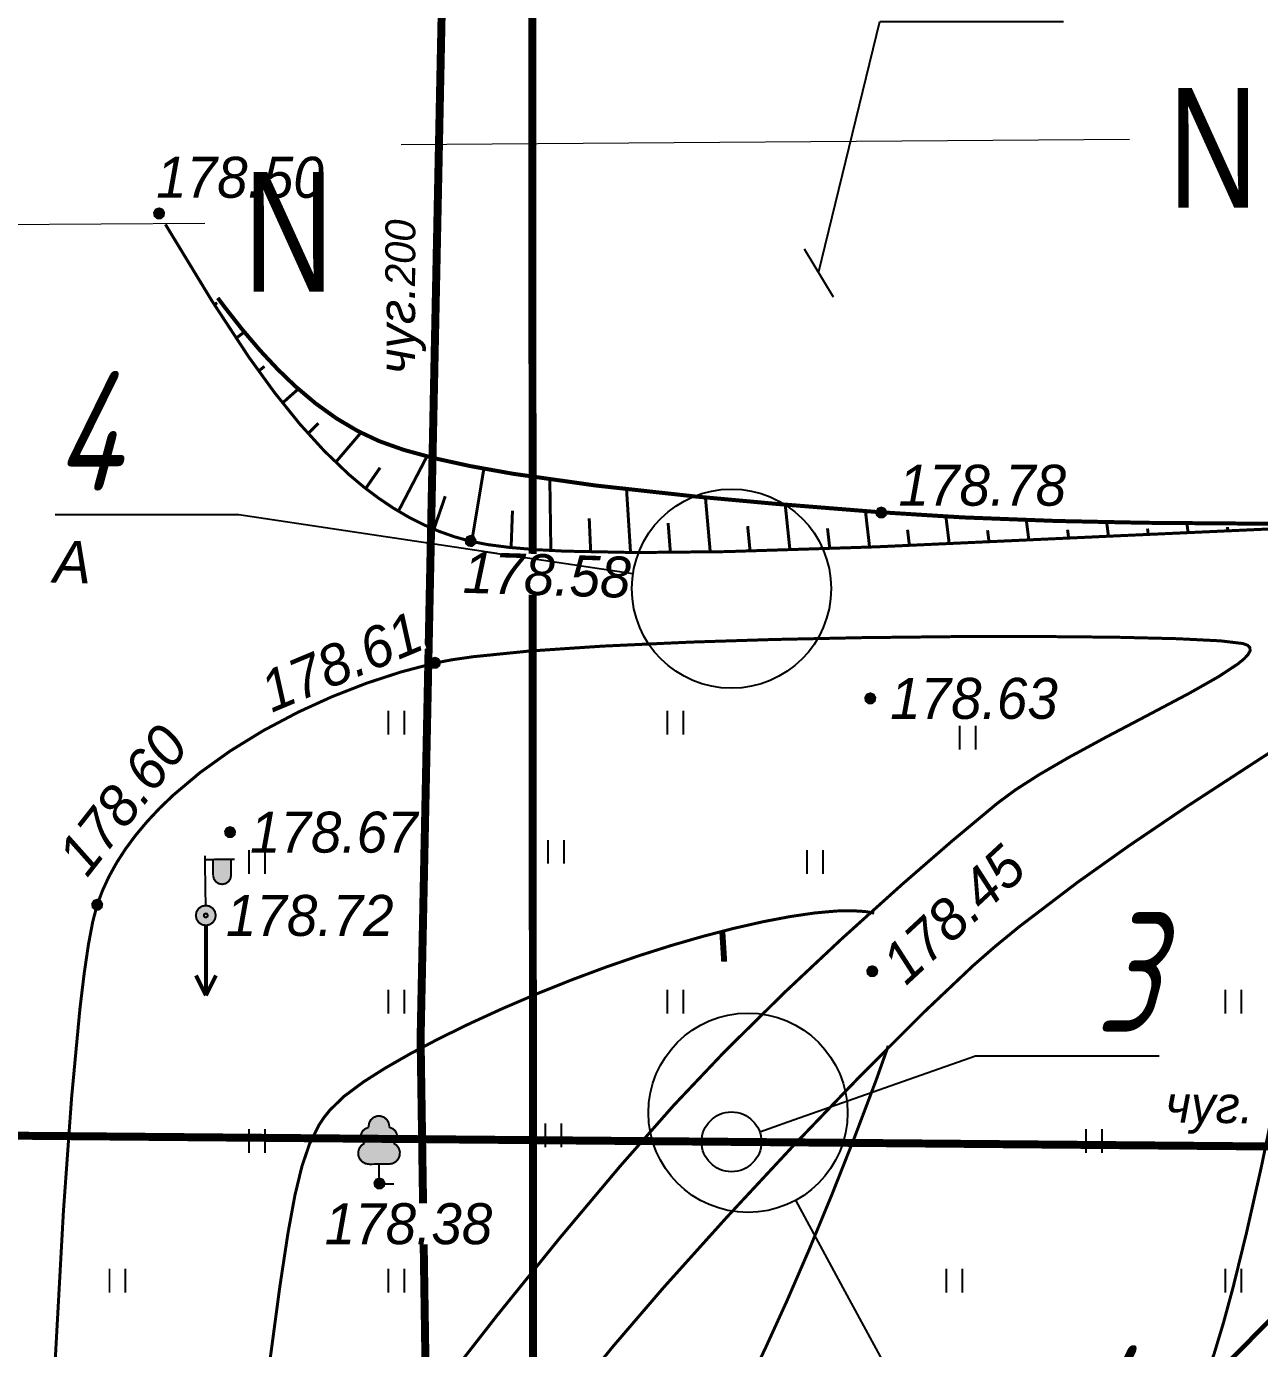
# Model space of a CAD drawing. Header units: millimetres. Extents: x 6735 to 13224, y -12144 to -9633.
# Drawn here: x 12022.8 to 12128, y -11455.1 to -11342.3 of the extents above; entities that cross this region are included whole.
import ezdxf
from ezdxf import colors
from ezdxf.entities.mleader import LeaderData, LeaderLine
from ezdxf.enums import TextEntityAlignment as Align
from ezdxf.math import Vec2, Vec3

# ---------------------------------------------------------------- set-up
doc = ezdxf.new("R2010")
doc.units = ezdxf.units.MM
for name, pattern in [('Cплошная', [0]), ('Cплошная_0.50', [0]), ('Штриховая 1.5-1.5_0.50', [1.5, 0.75, -0.75])]:
    doc.linetypes.add(name, pattern=pattern)
for name, color, linetype, lineweight in [('КаБель силовой (Вновь)', 1, 'Continuous', 60), ('Линия выноска', 137, 'Continuous', 25), ('Строительный', 251, 'Continuous', 13)]:
    doc.layers.add(name, color=color, linetype=linetype, lineweight=lineweight)
doc.styles.add('Simplex', font='simplex.shx', dxfattribs={"width": 0.7, "oblique": 15})
doc.styles.get("Standard").update_dxf_attribs({"font": 'arial.ttf'})
doc.styles.add('БСАМ курсив малоконтрасный (Бм-431)', font='')
doc.styles.get('БСАМ курсив малоконтрасный (Бм-431)').set_extended_font_data('Bm431', italic=True)
doc.linetypes.add('Водопр', pattern='A,5,-1,["В",БСАМ курсив малоконтрасный (Бм-431),S=2,R=0,X=-1.2,Y=-1],-1,10,-2,10,-2,5', length=36)
doc.linetypes.add('Канализ', pattern='A,5,-1,["К",БСАМ курсив малоконтрасный (Бм-431),S=2,R=0,X=-1,Y=-1],-1,10,-2,10,-2,5', length=36)
doc.linetypes.add('КОНТУР', pattern='A,0,-0.5,[133,ltypeshp.shx,S=0.05,R=0,X=-0.5,Y=0],-0.5', length=1)

# ---------------------------------------------------------------- blocks, each defined once
blk = doc.blocks.new('2011 - 401 трава')
at = {"color": 7, "linetype": 'Continuous', "lineweight": 0, "const_width": 0.1, "flags": 128}
for points in [[(0, 0), (0, 1.2)], [(0.8, 0), (0.8, 1.2)]]:
    blk.add_lwpolyline(points, dxfattribs=at)
blk = doc.blocks.new('4031 - 114.4 ЛЭП низкого напряжения')
at = {"color": 7, "linetype": 'Continuous', "lineweight": 0, "const_width": 0.2, "flags": 128}
for points in [[(0.5, 0), (4, 0)], [(4, 0), (3, 0.5)], [(3, -0.5), (4, 0)]]:
    blk.add_lwpolyline(points, dxfattribs=at)
blk = doc.blocks.new('104 - 388.1 дер лист')
at = {"true_color": 0xffffff}
h = blk.add_hatch(color=7, dxfattribs=at)
h.dxf.hatch_style = 1
h.paths.add_polyline_path([(0.993, 1.793), (0.885, 1.943), (0.732, 2.049), (0.841, 2.164), (0.903, 2.324), (0.9, 2.495), (0.83, 2.652), (0.706, 2.771), (0.546, 2.833), (0.52, 2.882), (0.492, 3.067), (0.401, 3.231), (0.257, 3.352), (0.08, 3.414), (-0.107, 3.409), (-0.281, 3.338), (-0.418, 3.21), (-0.5, 3.041), (-0.518, 2.855), (-0.546, 2.833), (-0.706, 2.771), (-0.83, 2.652), (-0.9, 2.495), (-0.903, 2.324), (-0.841, 2.164), (-0.732, 2.049), (-0.885, 1.943), (-0.993, 1.793), (-1.046, 1.616), (-1.037, 1.431), (-0.967, 1.26), (-0.844, 1.121), (-0.682, 1.031), (-0.5, 1), (-0.45, 1), (0.45, 1), (0.5, 1), (0.682, 1.031), (0.844, 1.121), (0.967, 1.26), (1.037, 1.431), (1.046, 1.616)])
at = {"color": 7, "linetype": 'Continuous', "lineweight": 0, "const_width": 0.1, "flags": 128}
for points in [[(-0.518, 2.855), (-0.5, 3.041), (-0.418, 3.21), (-0.281, 3.338), (-0.107, 3.409), (0.08, 3.414), (0.257, 3.352), (0.401, 3.231), (0.492, 3.067), (0.52, 2.882)], [(-0.722, 2.04), (-0.841, 2.164), (-0.903, 2.324), (-0.9, 2.495), (-0.83, 2.652), (-0.706, 2.771), (-0.546, 2.833)], [(-0.518, 2.855), (-0.546, 2.833)], [(0.52, 2.882), (0.546, 2.833)], [(0.546, 2.833), (0.706, 2.771), (0.83, 2.652), (0.9, 2.495), (0.903, 2.324), (0.841, 2.164), (0.722, 2.04)], [(-0.5, 1), (-0.682, 1.031), (-0.844, 1.121), (-0.967, 1.26), (-1.037, 1.431), (-1.046, 1.616), (-0.993, 1.793), (-0.885, 1.943), (-0.732, 2.048)], [(0.732, 2.048), (0.885, 1.943), (0.993, 1.793), (1.046, 1.616), (1.037, 1.431), (0.967, 1.26), (0.844, 1.121), (0.682, 1.031), (0.5, 1)], [(-0.5, 1), (-0.45, 1)], [(-0.45, 1), (0.45, 1)], [(0, 0), (0, 1)], [(0.45, 1), (0.5, 1)], [(0.75, 0), (0, 0)]]:
    blk.add_lwpolyline(points, dxfattribs=at)
blk = doc.blocks.new('33 - 110.1.1 фонарь на жб столб')
at = {"true_color": 0xffffff}
for points in [[(1.3, 2.8), (0.4, 2.8), (0.4, 2), (0.46028, 1.775), (0.625, 1.6103), (0.85, 1.55), (1.075, 1.6103), (1.2397, 1.775), (1.3, 2)], [(0, 0.5), (-0.25, 0.43302), (-0.43302, 0.25002), (-0.5, 0.00002), (-0.43302, -0.24998), (-0.25, -0.433), (-0.00002, -0.5), (0.24998, -0.433), (0.433, -0.25), (0.5, 0), (0.433, 0.25), (0.25, 0.43302)]]:
    blk.add_hatch(color=7, dxfattribs=at).paths.add_polyline_path(points)
at = {"color": 7, "linetype": 'Continuous', "lineweight": 0, "const_width": 0.1, "flags": 128}
for points in [[(0, 0.5), (0, 3)], [(0, 2.8), (1.5, 2.8)], [(0.4, 2.8), (0.4, 2)], [(1.3, 2.8), (1.3, 2)], [(1.3, 2), (1.265746, 1.827792), (1.168198, 1.681802), (1.022208, 1.584254), (0.85, 1.55), (0.677792, 1.584254), (0.531802, 1.681802), (0.434254, 1.827792), (0.4, 2)]]:
    blk.add_lwpolyline(points, dxfattribs=at)
at = {"color": 7, "linetype": 'Continuous', "lineweight": 0, "true_color": 0xffffff, "const_width": 0.02, "flags": 128}
for points in [[(1.3, 2.8), (0.4, 2.8), (0.4, 2), (0.460289, 1.775), (0.625, 1.610289), (0.85, 1.55), (1.075, 1.610289), (1.239711, 1.775), (1.3, 2), (1.3, 2.8)], [(0, 0.5), (-0.25, 0.433013), (-0.433013, 0.25), (-0.5, 0), (-0.433013, -0.25), (-0.25, -0.433013), (0, -0.5), (0.25, -0.433013), (0.433013, -0.25), (0.5, 0), (0.433013, 0.25), (0.25, 0.433013), (0, 0.5)]]:
    blk.add_lwpolyline(points, close=True, dxfattribs=at)
at = {"color": 7, "linetype": 'Continuous', "lineweight": 0, "const_width": 0.1, "flags": 128}
for points in [[(0, 0.5), (0.191342, 0.46194), (0.353553, 0.353553), (0.46194, 0.191342), (0.5, 0), (0.46194, -0.191342), (0.353553, -0.353553), (0.191342, -0.46194), (0, -0.5), (-0.191342, -0.46194), (-0.353553, -0.353553), (-0.46194, -0.191342), (-0.5, 0), (-0.46194, 0.191342), (-0.353553, 0.353553), (-0.191342, 0.46194), (0, 0.5)], [(0.086189, -0.05071), (0.096802, 0.025087), (0.05071, 0.086189), (-0.025087, 0.096802), (-0.086189, 0.05071), (-0.096802, -0.025087), (-0.05071, -0.086189), (0.025087, -0.096802), (0.086189, -0.05071)]]:
    blk.add_lwpolyline(points, close=True, dxfattribs=at)
blk = doc.blocks.new('118 - 330 отм высот')
blk.add_hatch(color=7).paths.add_polyline_path([(0.098, 0.12), (0.002, 0.155), (-0.095, 0.121), (-0.146, 0.032), (-0.129, -0.069), (-0.05, -0.135), (0.052, -0.136), (0.131, -0.07), (0.149, 0.031)])
at = {"color": 7, "linetype": 'Continuous', "lineweight": 0, "const_width": 0.01, "flags": 128}
blk.add_lwpolyline([(0.098, 0.12), (0.002, 0.155), (-0.095, 0.121), (-0.146, 0.032), (-0.129, -0.069), (-0.05, -0.135), (0.052, -0.136), (0.131, -0.07), (0.149, 0.031), (0.098, 0.12)], close=True, dxfattribs=at)
blk = doc.blocks.new('_Oblique')
at = {"color": 0, "lineweight": -2}
blk.add_line((-0.5, -0.5), (0.5, 0.5), dxfattribs=at)
blk = doc.blocks.new('_DotBlank')
at = {"color": 0, "linetype": 'ByBlock', "lineweight": -2}
blk.add_line((-0.5, 0), (-1, 0), dxfattribs=at)
blk.add_circle((0, 0), 0.5, dxfattribs=at)

msp = doc.modelspace()

# ---------------------------------------------------------------- linework, layer by layer
at = {"layer": 'КаБель силовой (Вновь)'}
msp.add_line((12131.23014, -11450.27934), (12087.72433, -11493.97962), dxfattribs=at)
at = {"layer": 'Строительный'}
for p, q in [((12054.77965, -11352.33454), (12116.91916, -11351.88768)), ((12006.96875, -11359.2704), (12038.03851, -11359.04697))]:
    msp.add_line(p, q, dxfattribs=at)
at = {"layer": 'Строительный', "linetype": 'Канализ', "const_width": 0.68, "flags": 128}
for points in [[(12057.7419, -11879.3745), (12057.14034, -11847.72711), (12057.62014, -11731.76851), (12053.76233, -11695.79404), (12058.72864, -11581.1034), (12056.43573, -11428.64145), (12058.39611, -11333.21934)], [(12067.74252, -11879.4267), (12067.60131, -11799.70877), (12069.3422, -11690.60481), (12068.68907, -11659.0806), (12066.05862, -11502.42892), (12065.96004, -11334.9784)]]:
    msp.add_lwpolyline(points, dxfattribs=at)
at = {"layer": 'Строительный', "color": 7, "linetype": 'Cплошная_0.50', "lineweight": 0, "const_width": 0.255, "flags": 128}
msp.add_lwpolyline([(12143.99621, -11384.67866), (12143.7794, -11384.68029), (12138.87269, -11384.76693), (12132.8174, -11384.96296), (12114.9641, -11385.76651), (12114.11667, -11385.80755), (12095.2992, -11386.6673), (12082.45867, -11387.07549), (12074.79279, -11387.15283), (12068.66972, -11387.03224), (12066.14934, -11386.89704), (12063.98279, -11386.71148), (12062.16518, -11386.4751), (12060.69341, -11386.18752), (12059.34216, -11385.8122), (12058.00957, -11385.34224), (12056.69435, -11384.77719), (12055.39496, -11384.11638), (12054.1102, -11383.35925), (12052.83773, -11382.50449), (12051.5755, -11381.55069), (12050.32095, -11380.49597), (12048.21693, -11378.48408), (12046.10858, -11376.1615), (12043.9732, -11373.50361), (12041.76741, -11370.45664), (12038.64729, -11365.70366), (12034.66809, -11359.15752)], dxfattribs=at)
at = {"layer": 'Строительный', "color": 7, "linetype": 'КОНТУР', "lineweight": 0, "ltscale": 2, "const_width": 0.34, "flags": 128}
msp.add_lwpolyline([(12138.29534, -11384.66537), (12126.89375, -11384.68123), (12118.22339, -11384.61377), (12110.66386, -11384.45931), (12102.69562, -11384.15462), (12095.58978, -11383.70977), (12086.91682, -11383.01321), (12079.91849, -11382.37523), (12071.35433, -11381.43179), (12064.29644, -11380.42788), (12060.67514, -11379.77773), (12057.57134, -11379.09832), (12054.98051, -11378.38867), (12052.90078, -11377.64823), (12051.06666, -11376.78134), (12049.26711, -11375.71435), (12047.49399, -11374.44248), (12045.73555, -11372.95736), (12044.25497, -11371.53183), (12042.76164, -11369.93388), (12041.2395, -11368.14654), (12039.65762, -11366.13361), (12039.13087, -11365.43179)], dxfattribs=at)
at = {"layer": 'Строительный', "color": 7, "linetype": 'Cплошная', "lineweight": 0, "const_width": 0.255, "flags": 128}
for points in [[(12038.84378, -11366.01567), (12039.07991, -11365.84792)], [(12040.6912, -11368.86987), (12041.39829, -11368.34015)], [(12042.62048, -11371.66929), (12043.11825, -11371.26842)], [(12044.65911, -11374.38995), (12046.00424, -11373.19888)], [(12046.83791, -11376.99943), (12047.71122, -11376.1253)], [(12049.19041, -11379.45298), (12051.34431, -11376.92656)], [(12054.54192, -11383.62539), (12056.97826, -11378.95015)], [(12051.74994, -11381.68888), (12052.97889, -11379.91323)], [(12060.80042, -11386.21287), (12061.83325, -11379.99927)], [(12067.54909, -11386.98061), (12067.46088, -11380.91211)], [(12057.57, -11385.16477), (12058.53906, -11382.3517)], [(12074.34635, -11387.151), (12074.00473, -11381.74868)], [(12081.14602, -11387.10076), (12080.73609, -11382.45474)], [(12064.1587, -11386.72977), (12064.27396, -11383.58641)], [(12087.94386, -11386.93152), (12087.54237, -11383.0662)], [(12094.73954, -11386.68957), (12094.38761, -11383.61689)], [(12070.94672, -11387.1044), (12070.82079, -11384.22654)], [(12077.74632, -11387.14501), (12077.55173, -11384.6304)], [(12101.53344, -11386.40171), (12101.2501, -11384.07928)], [(12108.32612, -11386.0865), (12108.10932, -11384.37999)], [(12115.11824, -11385.75905), (12114.96247, -11384.56034)], [(12121.91046, -11385.43398), (12121.80854, -11384.65327)], [(12084.54522, -11387.02745), (12084.33906, -11384.89879)], [(12091.34196, -11386.81768), (12091.15163, -11385.08236)], [(12098.13668, -11386.55009), (12097.97777, -11385.21032)], [(12104.92989, -11386.24654), (12104.80513, -11385.24683)], [(12111.72221, -11385.92341), (12111.62947, -11385.20318)], [(12118.51429, -11385.59525), (12118.45036, -11385.10561)], [(12125.30686, -11385.27751), (12125.26777, -11384.97637)]]:
    msp.add_lwpolyline(points, dxfattribs=at)
at = {"layer": 'Строительный', "color": 7, "linetype": 'Штриховая 1.5-1.5_0.50', "lineweight": 0, "ltscale": 2, "const_width": 0.255, "flags": 128}
msp.add_lwpolyline([(12126.59584, -11394.91513), (12126.98266, -11395.06238), (12127.18448, -11395.26555), (12127.20221, -11395.52556), (12127.036, -11395.8439), (12126.68616, -11396.22138), (12126.1494, -11396.66218), (12124.4875, -11397.75531), (12122.01105, -11399.15844), (12117.96569, -11401.29782), (12114.88692, -11402.91558), (12111.71159, -11404.6423), (12109.21258, -11406.09576), (12107.20121, -11407.38594), (12105.64535, -11408.5349), (12101.8081, -11411.73345), (12097.49503, -11415.47788), (12092.36438, -11420.10208), (12087.50196, -11424.66608), (12082.36007, -11429.73977), (12078.01811, -11434.32382), (12073.47546, -11439.4822), (12068.31773, -11445.61749), (12062.95973, -11452.2365), (12057.84487, -11458.79219), (12053.02621, -11465.24563), (12049.20614, -11470.69041), (12047.60048, -11473.18697), (12045.81599, -11476.15945), (12043.85669, -11479.60117), (12041.72866, -11483.50145), (12038.47699, -11489.7124), (12034.92928, -11496.75796), (12032.70192, -11501.29143), (12031.69916, -11503.31739), (12031.42718, -11503.69311), (12031.06356, -11504.04075), (12030.21879, -11504.57717), (12029.31265, -11504.96627), (12028.99973, -11505.08507), (12028.04637, -11505.4366), (12027.17517, -11505.70502), (12026.44409, -11505.86129), (12025.67874, -11505.89948), (12025.13797, -11505.74685), (12024.69249, -11505.36438), (12024.27029, -11504.75392), (12023.92695, -11504.02256), (12023.66315, -11503.20124), (12023.50311, -11502.35574), (12023.46847, -11501.58249), (12023.50955, -11500.25431), (12024.14077, -11481.34758), (12025.01807, -11460.55136), (12025.96536, -11443.35707), (12026.66047, -11433.6733), (12027.37347, -11426.06798), (12027.73551, -11423.05744), (12028.10085, -11420.57815), (12028.46921, -11418.6321), (12028.84034, -11417.22056), (12029.28865, -11416.01055), (12029.84337, -11414.80752), (12030.5038, -11413.61302), (12031.26896, -11412.42881), (12032.13793, -11411.2564), (12033.10886, -11410.09838), (12034.17981, -11408.95704), (12035.34826, -11407.83509), (12037.6397, -11405.91058), (12040.20306, -11404.07429), (12043.00919, -11402.34726), (12046.01489, -11400.75618), (12048.8841, -11399.44797), (12051.82191, -11398.30048), (12054.76839, -11397.33717), (12057.65312, -11396.58114), (12059.0925, -11396.30357), (12060.91683, -11396.03976), (12065.69876, -11395.55635), (12071.93852, -11395.13726), (12079.49793, -11394.79192), (12086.52319, -11394.57108), (12094.05941, -11394.41386), (12101.8045, -11394.32673), (12109.2889, -11394.31515), (12115.73201, -11394.37575), (12120.9828, -11394.5022), (12124.67264, -11394.68546), (12126.59584, -11394.91513)], close=True, dxfattribs=at)
msp.add_lwpolyline([(12552.52685, -11398.0383), (12178.44197, -11397.34724), (12155.41071, -11396.91337), (12147.35481, -11396.87452), (12143.04696, -11396.99392), (12141.82936, -11397.15649), (12140.58815, -11397.45015), (12139.31487, -11397.87682), (12137.99486, -11398.44136), (12135.81692, -11399.60417), (12133.25631, -11401.23804), (12131.52636, -11402.42584), (12128.70163, -11404.33592), (12128.06129, -11404.7475), (12121.87719, -11408.77362), (12116.89697, -11412.14775), (12112.47379, -11415.29012), (12107.52552, -11419.05422), (12105.42538, -11420.77604), (12103.57838, -11422.38795), (12099.30794, -11426.4311), (12093.946, -11431.80655), (12088.26834, -11437.71801), (12082.55666, -11443.85628), (12077.17256, -11449.84426), (12072.83476, -11454.89603), (12068.94557, -11459.6858), (12065.28175, -11464.42493), (12061.63006, -11469.41224), (12058.22147, -11474.35729), (12054.88482, -11479.53449), (12051.81196, -11484.67483), (12048.20645, -11490.76944), (12044.17163, -11497.56875), (12041.61373, -11502.03309), (12039.37624, -11506.11329), (12037.37959, -11509.95466), (12035.60418, -11513.59581), (12033.5698, -11518.15885), (12031.88607, -11522.45069), (12030.5456, -11526.49025), (12029.54562, -11530.2861), (12028.71991, -11534.62949), (12027.91822, -11540.23329), (12027.15235, -11547.01661), (12026.44037, -11554.82056), (12025.89016, -11562.1317), (12025.41266, -11569.78557), (12025.02614, -11577.49092), (12024.75015, -11584.8611), (12024.60044, -11591.43743), (12024.58208, -11596.93229), (12024.69584, -11601.06235), (12024.93692, -11603.65924), (12025.13225, -11604.53455), (12025.42398, -11605.41388), (12025.81181, -11606.29632), (12026.29526, -11607.18078), (12026.87391, -11608.0664), (12027.54666, -11608.9514), (12028.31231, -11609.83419), (12029.16913, -11610.71279), (12030.7856, -11612.15499), (12032.63186, -11613.56613), (12034.68681, -11614.92987), (12036.91172, -11616.2204), (12038.85396, -11617.21585), (12040.82525, -11618.11247), (12042.76202, -11618.88115), (12044.57136, -11619.48482), (12046.12303, -11619.85464), (12047.76518, -11620.06724), (12049.50523, -11620.12363), (12051.35466, -11620.0242), (12053.00871, -11619.81895), (12054.76559, -11619.50078), (12056.64409, -11619.06639), (12058.6823, -11618.50704), (12061.8769, -11617.49718), (12066.28212, -11615.96162)], dxfattribs=at)
at = {"layer": 'Строительный', "color": 34, "linetype": 'Continuous', "lineweight": 0, "true_color": 0xa55200, "const_width": 0.51, "flags": 128}
msp.add_lwpolyline([(12082.17819, -11419.53819), (12082.33695, -11422.05292)], dxfattribs=at)
at = {"layer": 'Строительный', "linetype": 'Водопр', "const_width": 0.68}
msp.add_lwpolyline([(11981.36616, -11436.55249), (12263.34804, -11438.9732)], dxfattribs=at)

# ---------------------------------------------------------------- block references
at = {"layer": 'Строительный', "color": 7, "zscale": 3.4}
for name, p, xscale, yscale in [('118 - 330 отм высот', (12034.12333, -11358.24343, 606.8932), 3.4, 3.4), ('118 - 330 отм высот', (12095.73328, -11383.76398, 607.852), 3.4, 3.4), ('118 - 330 отм высот', (12060.69341, -11386.18752, 607.1618), 3.4, 3.4), ('118 - 330 отм высот', (12057.65312, -11396.58114, 607.2604), 3.4, 3.4), ('118 - 330 отм высот', (12094.79234, -11399.61548, 607.342), 3.4, 3.4), ('2011 - 401 трава', (12053.69612, -11402.67934), 1.7, 1.7), ('2011 - 401 трава', (12077.49612, -11402.67934), 1.7, 1.7), ('2011 - 401 трава', (12102.42072, -11403.95969), 1.7, 1.7), ('118 - 330 отм высот', (12040.17746, -11411.02874, 607.4848), 3.4, 3.4), ('2011 - 401 трава', (12067.3047, -11413.70248), 1.7, 1.7), ('2011 - 401 трава', (12041.79612, -11414.57934), 1.7, 1.7), ('2011 - 401 трава', (12089.39612, -11414.57934), 1.7, 1.7), ('118 - 330 отм высот', (12028.84034, -11417.22056, 607.2434), 3.4, 3.4), ('118 - 330 отм высот', (12094.96508, -11422.89564, 606.7266), 3.4, 3.4), ('2011 - 401 трава', (12053.69612, -11426.47934), 1.7, 1.7), ('2011 - 401 трава', (12077.49612, -11426.47934), 1.7, 1.7), ('2011 - 401 трава', (12125.09612, -11426.47934), 1.7, 1.7), ('2011 - 401 трава', (12041.79612, -11438.37934), 1.7, 1.7), ('2011 - 401 трава', (12067.06951, -11437.89588), 1.7, 1.7), ('2011 - 401 трава', (12113.19612, -11438.37934), 1.7, 1.7), ('118 - 330 отм высот', (12052.92031, -11440.99774, 606.5056), 3.4, 3.4), ('2011 - 401 трава', (12029.89612, -11450.27934), 1.7, 1.7), ('2011 - 401 трава', (12053.69612, -11450.27934), 1.7, 1.7), ('2011 - 401 трава', (12101.29612, -11450.27934), 1.7, 1.7), ('2011 - 401 трава', (12125.09612, -11450.27934), 1.7, 1.7)]:
    msp.add_blockref(name, p, dxfattribs=dict(at, xscale=xscale, yscale=yscale))
for name, p, xscale, yscale, rotation in [('33 - 110.1.1 фонарь на жб столб', (12038.10978, -11418.10946), 1.699999999999457, 1.699999999999457, 0.880739331805053), ('4031 - 114.4 ЛЭП низкого напряжения', (12038.12488, -11418.1346), 1.700000000000215, 1.700000000000215, 269.982056000006), ('104 - 388.1 дер лист', (12052.90195, -11441.0263), 1.699999999999457, 1.699999999999457, 0.2373618117152753)]:
    msp.add_blockref(name, p, dxfattribs=dict(at, xscale=xscale, yscale=yscale, rotation=rotation))

# ---------------------------------------------------------------- texts
at = {"layer": 'Строительный', "width": 0.75}
msp.add_text('N', height=10.2, dxfattribs=at).set_placement((12124.04959, -11357.72633), align=Align.CENTER)
at = {"layer": 'Строительный', "color": 7, "insert": (12033.8746, -11355.16533), "char_height": 3.4976004, "attachment_point": 4, "bg_fill": 3, "box_fill_scale": 1, "bg_fill_color": 256, "bg_fill_transparency": 4263012}
msp.add_mtext('{\\fD431|c1|b0|i1;\\l\\C0;178.50}', dxfattribs=at)
at = {"layer": 'Строительный', "color": 7, "insert": (12025.16515, -11386.1139), "char_height": 3.5970912, "attachment_point": 1, "rotation": 358.6465077, "bg_fill": 3, "box_fill_scale": 1, "bg_fill_color": 256, "bg_fill_transparency": 0}
msp.add_mtext('{\\fBm431|c1|b0|i1;\\l\\C0;А}', dxfattribs=at)

# ---------------------------------------------------------------- leaders
at = {"layer": 'Линия выноска'}
ml = msp.add_multileader_mtext('Standard', dxfattribs=at)
ml.set_content('1', color=2, style='Simplex')
ml.set_leader_properties()
ml.set_arrow_properties(name='OBLIQUE')
ml.build(insert=Vec2(0, 0))
ml.multileader.update_dxf_attribs({"text_left_attachment_type": 6, "text_right_attachment_type": 6, "dogleg_length": 1, "arrow_head_size": 3.4})
ctx = ml.context
ctx.base_point, ctx.char_height, ctx.arrow_head_size, ctx.landing_gap_size, ctx.plane_origin = Vec3(12099.02176, -11341.85392), 10.2, 3.4, 6.8, Vec3(12095.62176, -11257.20124)
ctx.left_attachment, ctx.right_attachment = 6, 6
notes = []
notes.append((ctx, [(0, (1, 1, 0), (12095.62176, -11341.85392), (1, 0), 3.4, [(0, [(12090.39504, -11363.28866)], 0, [])])]))
ctx.mtext.insert, ctx.mtext.flow_direction = Vec3(12105.82176, -11329.61392), 5
for ctx, leaders in notes:
    for number, flags, end, landing, length, lines in leaders:
        leader = LeaderData()
        leader.index, (leader.has_last_leader_line, leader.has_dogleg_vector, leader.attachment_direction) = number, flags
        leader.last_leader_point, leader.dogleg_vector, leader.dogleg_length = Vec3(end), Vec3(landing), length
        for number, points, colour, breaks in lines:
            line = LeaderLine()
            line.index, line.vertices, line.color, line.breaks = number, Vec3.list(points), colors.encode_raw_color(colour), breaks
            leader.lines.append(line)
        ctx.leaders.append(leader)

# ---------------------------------------------------------------- next in the draw order: texts
at = {"layer": 'Строительный', "width": 0.75}
msp.add_text('N', height=10.2, dxfattribs=at).set_placement((12045.16894, -11364.88562), align=Align.CENTER)
at = {"layer": 'Строительный', "color": 7, "bg_fill": 3, "box_fill_scale": 1, "bg_fill_color": 256}
for s, insert, char_height, attachment_point, rotation, bg_fill_transparency in [('{\\fBm431|b0|i1|c204|p18;\\C0;чуг.\\H0.81292x;2\\fBm431|b0|i1|c0|p18;00}', (12056.88623, -11371.93846), 3.1368298, 7, 89.7786965, 0), ('{\\fD431|c1|b0|i1;\\l\\C0;178.58}', (12060.06068, -11388.85843), 3.4976004, 4, 358.2391828, 4264582), ('{\\fD431|c1|b0|i1;\\l\\C0;178.61}', (12043.07292, -11399.24369), 3.4976004, 4, 22.696343, 4263397), ('{\\fD431|c1|b0|i1;\\l\\C0;178.60}', (12026.62141, -11413.89999), 3.4976004, 4, 51.9186361, 4263017), ('{\\fD431|c1|b0|i1;\\l\\C0;178.45}', (12096.66508, -11422.89564), 3.4976004, 4, 42.8666677, 4264597)]:
    msp.add_mtext(s, dxfattribs=dict(at, insert=insert, char_height=char_height, attachment_point=attachment_point, rotation=rotation, bg_fill_transparency=bg_fill_transparency))
at = {"layer": 'Строительный', "color": 7, "char_height": 3.4976004, "attachment_point": 4, "bg_fill": 3, "box_fill_scale": 1, "bg_fill_color": 256}
for s, insert, bg_fill_transparency in [('{\\fD431|c1|b0|i1;\\l\\C0;178.78}', (12097.20175, -11381.43499), 4263247), ('{\\fD431|c1|b0|i1;\\l\\C0;178.63}', (12096.49234, -11399.61548), 4264037), ('{\\fD431|c1|b0|i1;\\l\\C0;178.67}', (12041.87746, -11411.02874), 4263282), ('{\\fD431|c1|b0|i1;\\l\\C0;178.72}', (12039.82488, -11418.1346), 4263392), ('{\\fD431|c1|b0|i1;\\l\\C0;178.38}', (12048.2492, -11444.43124), 4264587)]:
    msp.add_mtext(s, dxfattribs=dict(at, insert=insert, bg_fill_transparency=bg_fill_transparency))

# ---------------------------------------------------------------- next in the draw order: linework, layer by layer
at = {"layer": 'Строительный', "color": 34, "linetype": 'Cплошная_0.50', "lineweight": 0, "true_color": 0xa55200, "const_width": 0.255, "flags": 128}
for points, elevation in [([(12147.464, -11396.00459), (12146.95196, -11396.49951), (12144.58601, -11398.56009), (12141.91564, -11400.86976), (12139.96415, -11402.71211), (12138.33166, -11404.46436), (12137.01839, -11406.13606), (12136.16527, -11407.45414), (12135.41392, -11408.85711), (12134.74459, -11410.38156), (12134.13488, -11412.07836), (12133.58389, -11413.92889), (12133.03386, -11416.10561), (12131.66627, -11422.56124), (12131.31675, -11424.29997), (12128.16388, -11439.5503), (12126.90076, -11445.15241), (12125.7604, -11449.79827), (12124.94132, -11452.81953), (12124.14125, -11455.47366), (12123.33176, -11457.85491), (12122.48994, -11460.03029), (12121.59127, -11462.0622), (12120.61497, -11463.99671), (12119.53655, -11465.88239), (12118.32706, -11467.76988), (12116.38203, -11470.48833), (12113.36389, -11474.39666), (12110.42248, -11478.1859), (12108.08939, -11481.29805), (12105.85655, -11484.41069), (12103.70454, -11487.55656), (12101.51626, -11490.9046), (12099.02671, -11494.84882), (12092.35376, -11505.79071), (12087.52323, -11513.73929), (12084.43512, -11518.6294), (12082.48405, -11521.5167), (12080.67479, -11523.98946), (12079.01116, -11526.04887), (12077.2577, -11527.98588), (12076.07302, -11529.31623), (12075.61078, -11529.97683), (12075.24799, -11530.64224), (12074.99649, -11531.29062), (12074.86354, -11531.90319), (12074.85228, -11532.4603), (12074.96163, -11532.95462), (12075.18954, -11533.37722), (12075.53291, -11533.7225), (12075.94668, -11533.97142), (12076.47308, -11534.1723), (12077.87816, -11534.43471), (12079.77155, -11534.52031), (12081.80504, -11534.46116)], 608.6), ([(12041.70968, -11484.39493), (12041.61336, -11481.78709), (12041.69863, -11476.79898), (12042.02648, -11471.04452), (12042.59498, -11464.57677), (12043.39982, -11457.44719), (12044.42785, -11449.77307), (12045.12028, -11445.22148), (12045.71186, -11441.99589), (12046.30718, -11439.52859), (12046.96135, -11437.6016), (12047.73428, -11436.04237), (12048.1839, -11435.36265), (12048.68882, -11434.72868), (12049.90748, -11433.54225), (12051.57257, -11432.3046), (12053.39105, -11431.14956), (12055.5345, -11429.92036), (12057.96155, -11428.64079), (12060.6181, -11427.33938), (12063.44463, -11426.04541), (12066.37131, -11424.79095), (12069.32884, -11423.60569), (12072.25329, -11422.51524), (12075.02788, -11421.5589), (12077.79488, -11420.68179), (12080.51744, -11419.89561), (12083.15185, -11419.21302), (12085.65832, -11418.64459), (12087.98225, -11418.20304), (12090.07733, -11417.89716), (12091.90118, -11417.73314), (12093.21511, -11417.70581), (12094.36708, -11417.77672), (12095.13365, -11417.90733)], 606.9), ([(12096.33602, -11429.23371), (12095.30244, -11432.14917), (12093.45085, -11437.04932), (12091.52925, -11441.91184), (12089.59957, -11446.58027), (12087.68392, -11451.0018), (12085.81157, -11455.11097), (12083.97986, -11458.91573), (12082.19648, -11462.40016), (12080.46638, -11465.55463), (12078.43515, -11468.95559), (12076.33229, -11472.154), (12074.14228, -11475.17357), (12071.84379, -11478.04373), (12069.4287, -11480.7778), (12066.84254, -11483.44028), (12064.03601, -11486.08256), (12060.9072, -11488.80083), (12058.91575, -11490.43185), (12057.12924, -11491.81109), (12055.48395, -11492.98765), (12053.95995, -11493.9754), (12052.53282, -11494.78897), (12051.20626, -11495.42492), (12049.97469, -11495.88592), (12048.83491, -11496.17313), (12047.77291, -11496.28747), (12046.80066, -11496.22479), (12045.91692, -11495.98502), (12045.12086, -11495.56791)], 606.9)]:
    msp.add_lwpolyline(points, dxfattribs=dict(at, elevation=elevation))

# ---------------------------------------------------------------- next in the draw order: leaders
at = {"layer": 'Линия выноска'}
ml = msp.add_multileader_mtext('Standard', dxfattribs=at)
ml.set_content('4', color=2, style='Simplex')
ml.set_leader_properties()
ml.set_arrow_properties(name='DOTBLANK')
ml.build(insert=Vec2(0, 0))
ml.multileader.update_dxf_attribs({"text_left_attachment_type": 6, "text_right_attachment_type": 6, "dogleg_length": 1, "arrow_head_size": 17})
ctx = ml.context
ctx.base_point, ctx.char_height, ctx.arrow_head_size, ctx.landing_gap_size, ctx.plane_origin = Vec3(12018.70169, -11383.92658), 10.2, 17, 6.8, Vec3(12146.03849, -11356.15399)
ctx.left_attachment, ctx.right_attachment, ctx.text_align_type = 6, 6, 2
notes = []
notes.append((ctx, [(0, (1, 1, 0), (12040.92374, -11383.92658), (-1, 0), 3.4, [(0, [(12082.96004, -11390.23365)], 0, [])])]))
ctx.mtext.insert, ctx.mtext.alignment, ctx.mtext.flow_direction = Vec3(12030.72374, -11371.68658), 3, 5
for ctx, leaders in notes:
    for number, flags, end, landing, length, lines in leaders:
        leader = LeaderData()
        leader.index, (leader.has_last_leader_line, leader.has_dogleg_vector, leader.attachment_direction) = number, flags
        leader.last_leader_point, leader.dogleg_vector, leader.dogleg_length = Vec3(end), Vec3(landing), length
        for number, points, colour, breaks in lines:
            line = LeaderLine()
            line.index, line.vertices, line.color, line.breaks = number, Vec3.list(points), colors.encode_raw_color(colour), breaks
            leader.lines.append(line)
        ctx.leaders.append(leader)

# ---------------------------------------------------------------- next in the draw order: texts
at = {"layer": 'Строительный', "color": 7, "insert": (12119.96207, -11436.72328), "char_height": 3.1368298, "attachment_point": 7, "rotation": 359.5241932, "bg_fill": 3, "box_fill_scale": 1, "bg_fill_color": 256, "bg_fill_transparency": 0}
msp.add_mtext('{\\fBm431|c1|b0|i1;\\l\\C0;чуг.}', dxfattribs=at)

# ---------------------------------------------------------------- next in the draw order: leaders
at = {"layer": 'Линия выноска'}
ml = msp.add_multileader_mtext('Standard', dxfattribs=at)
ml.set_content('3', color=2, style='Simplex')
ml.set_leader_properties()
ml.set_arrow_properties(name='DOTBLANK')
ml.build(insert=Vec2(0, 0))
ml.multileader.update_dxf_attribs({"text_left_attachment_type": 6, "text_right_attachment_type": 6, "dogleg_length": 1, "arrow_head_size": 5.1})
ctx = ml.context
ctx.base_point, ctx.char_height, ctx.arrow_head_size, ctx.landing_gap_size, ctx.plane_origin = Vec3(12107.17362, -11430.09297), 10.2, 5.1, 6.8, Vec3(12023.80042, -11392.35847)
ctx.left_attachment, ctx.right_attachment = 6, 6
notes = []
notes.append((ctx, [(1, (1, 1, 0), (12103.77362, -11430.09297), (1, 0), 3.4, [(0, [(12082.96004, -11437.42463)], 0, [])])]))
ctx.mtext.insert, ctx.mtext.flow_direction = Vec3(12113.97362, -11417.85297), 5
ml = msp.add_multileader_mtext('Standard', dxfattribs=at)
ml.set_content('4', color=2, style='Simplex')
ml.set_leader_properties()
ml.set_arrow_properties(name='DOTBLANK')
ml.build(insert=Vec2(0, 0))
ml.multileader.update_dxf_attribs({"text_left_attachment_type": 6, "text_right_attachment_type": 6, "dogleg_length": 1, "arrow_head_size": 17})
ctx = ml.context
ctx.base_point, ctx.char_height, ctx.arrow_head_size, ctx.landing_gap_size, ctx.plane_origin = Vec3(12105.17229, -11467.04245), 10.2, 17, 6.8, Vec3(12147.44523, -11400.86033)
ctx.left_attachment, ctx.right_attachment = 6, 6
notes.append((ctx, [(1, (1, 1, 0), (12101.77229, -11467.04245), (1, 0), 3.4, [(0, [(12084.36677, -11434.93998)], 0, [])])]))
ctx.mtext.insert, ctx.mtext.flow_direction = Vec3(12111.97229, -11454.80245), 5
for ctx, leaders in notes:
    for number, flags, end, landing, length, lines in leaders:
        leader = LeaderData()
        leader.index, (leader.has_last_leader_line, leader.has_dogleg_vector, leader.attachment_direction) = number, flags
        leader.last_leader_point, leader.dogleg_vector, leader.dogleg_length = Vec3(end), Vec3(landing), length
        for number, points, colour, breaks in lines:
            line = LeaderLine()
            line.index, line.vertices, line.color, line.breaks = number, Vec3.list(points), colors.encode_raw_color(colour), breaks
            leader.lines.append(line)
        ctx.leaders.append(leader)

doc.saveas('drawing.dxf')
